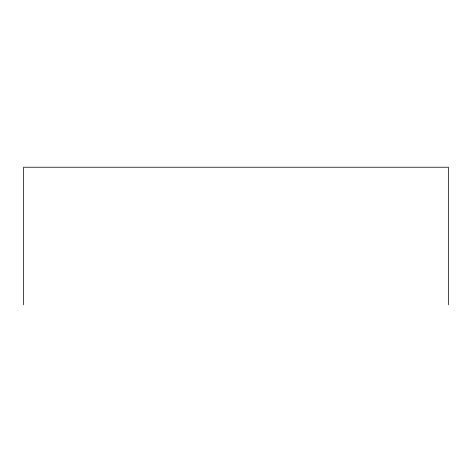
<?xml version="1.0" encoding="UTF-8"?>
<svg xmlns="http://www.w3.org/2000/svg" width="472" height="472" viewBox="0 0 472 472"><rect width="100%" height="100%" fill="white"/><g stroke="black" fill="none" stroke-linecap="round" stroke-linejoin="round"><path stroke-width="0.71" d="M448.4 304.77L448.4 167.23L23.6 167.23L23.6 304.77"/></g></svg>
